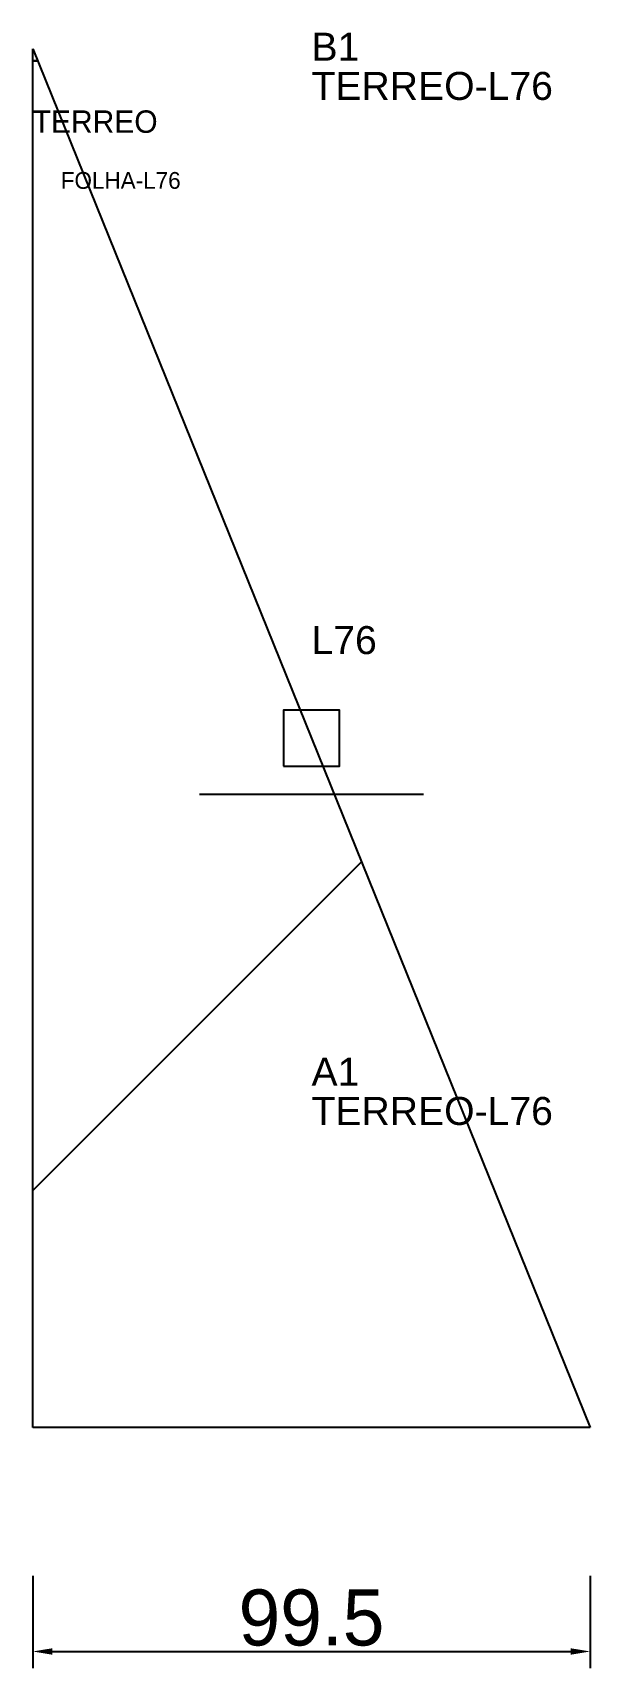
# Model space of a CAD drawing. Header units: metres. Extents: x 222 to 322, y -88 to 204.
import ezdxf

# ---------------------------------------------------------------- set-up
doc = ezdxf.new("R2010")
doc.units = ezdxf.units.M
for name, color, linetype in [('3', 3, 'CONTINUOUS'), ('AUX00', 7, 'CONTINUOUS'), ('COTA', 241, 'CONTINUOUS'), ('FOLHA', 255, 'CONTINUOUS'), ('Hachura', 251, 'CONTINUOUS'), ('NOMENCLATURA', 7, 'CONTINUOUS'), ('Nível', 160, 'CONTINUOUS'), ('Painéis', 200, 'CONTINUOUS'), ('Pilares', 5, 'CONTINUOUS'), ('SARR_2.2x7', 40, 'CONTINUOUS')]:
    doc.layers.add(name, color=color, linetype=linetype)
doc.styles.add('ARIAL', font='Arial.ttf')
doc.styles.add('STR_STANDARD', font='arial.ttf')
doc.dimstyles.new('EZ DXF', dxfattribs={"dimtxt": 10, "dimasz": 3.5, "dimexe": 3, "dimexo": 1.5, "dimgap": 1, "dimtad": 1, "dimdec": 1, "dimdsep": 46, "dimcen": 2.5, "dimazin": 3, "dimtfac": 1, "dimtmove": 0, "dimatfit": 3})

msp = doc.modelspace()

# ---------------------------------------------------------------- hatches: boundary and pattern name
at = {"layer": 'Hachura'}
h = msp.add_hatch(dxfattribs=at)
h.set_pattern_fill('ANSI31', scale=50)
h.paths.add_polyline_path([(222.2, 201.5), (321.7, -44.63), (222.2, -44.63)])
h = msp.add_hatch(dxfattribs=at)
h.set_pattern_fill('ANSI31', scale=50)
h.paths.add_polyline_path([(222.2, 201.5), (321.7, -44.63), (222.2, -44.63)])

# ---------------------------------------------------------------- linework, layer by layer
at = {"layer": '3'}
msp.add_lwpolyline([(222.2, 199.37), (223.061, 199.37)], close=True, dxfattribs=at)
msp.add_lwpolyline([(222.2, 199.37), (223.061, 199.37)], close=True, dxfattribs=at)
at = {"layer": 'Painéis', "color": 200}
for p, q in [((222.2, 201.5), (321.7, -44.63)), ((222.2, -44.63), (222.2, 201.5)), ((222.2, 201.5), (321.7, -44.63)), ((222.2, -44.63), (222.2, 201.5)), ((321.7, -44.63), (222.2, -44.63)), ((321.7, -44.63), (222.2, -44.63))]:
    msp.add_line(p, q, dxfattribs=at)
at = {"layer": 'Pilares'}
msp.add_lwpolyline([(266.95, 73.435), (276.95, 73.435), (276.95, 83.435), (266.95, 83.435)], close=True, dxfattribs=at)
msp.add_lwpolyline([(266.95, 73.435), (276.95, 73.435), (276.95, 83.435), (266.95, 83.435)], close=True, dxfattribs=at)
at = {"layer": 'SARR_2.2x7'}
msp.add_line((251.95, 68.435), (291.95, 68.435), dxfattribs=at)
msp.add_line((251.95, 68.435), (291.95, 68.435), dxfattribs=at)

# ---------------------------------------------------------------- texts
at = {"layer": '3', "style": 'STR_STANDARD'}
for s, p in [('B1', (271.95, 199.37)), ('B1', (271.95, 199.37)), ('A1', (271.95, 16.37)), ('A1', (271.95, 16.37))]:
    msp.add_text(s, height=5, dxfattribs=at).set_placement(p)
at = {"layer": 'AUX00', "style": 'STR_STANDARD'}
for p in [(271.95, 192.37), (271.95, 192.37), (271.95, 9.37), (271.95, 9.37)]:
    msp.add_text('TERREO-L76', height=5, dxfattribs=at).set_placement(p)
at = {"layer": 'FOLHA'}
msp.add_text('FOLHA-L76', height=3, dxfattribs=at).set_placement((227.2, 176.5))
msp.add_text('FOLHA-L76', height=3, dxfattribs=at).set_placement((227.2, 176.5))
at = {"layer": 'NOMENCLATURA', "insert": (271.95, 98.435), "char_height": 5, "attachment_point": 1, "style": 'ARIAL'}
msp.add_mtext('L76', dxfattribs=at)
msp.add_mtext('L76', dxfattribs=at)
at = {"layer": 'Nível'}
msp.add_text('TERREO', height=4, dxfattribs=at).set_placement((222.2, 186.5))
msp.add_text('TERREO', height=4, dxfattribs=at).set_placement((222.2, 186.5))

# ---------------------------------------------------------------- dimensions: what is measured, and where the dimension line sits
at = {"layer": 'COTA'}
msp.add_linear_dim(base=(222.2, -84.63), p1=(222.2, -69.63), p2=(321.7, -69.63), dimstyle='EZ DXF', dxfattribs=at).render()
msp.add_linear_dim(base=(222.2, -84.63), p1=(222.2, -69.63), p2=(321.7, -69.63), dimstyle='EZ DXF', dxfattribs=at).render()

doc.saveas('drawing.dxf')
